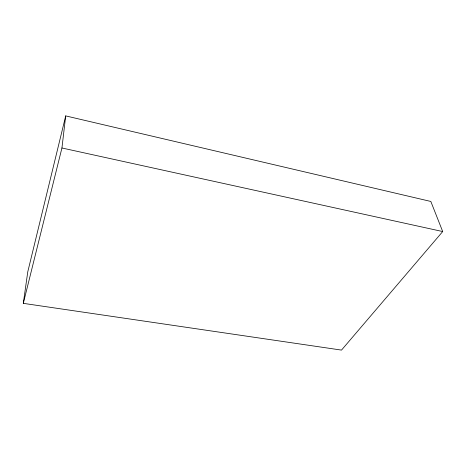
<?xml version="1.0" encoding="UTF-8"?>
<svg xmlns="http://www.w3.org/2000/svg" width="466" height="466" viewBox="0 0 466 466"><rect width="100%" height="100%" fill="white"/><g stroke="black" fill="none" stroke-linecap="round" stroke-linejoin="round"><path stroke-width="0.7" d="M23.3 303.354L61.937 147.99L65.706 115.9L430.829 201.458L442.7 231.55L341.502 350.1L23.3 303.354L27.774 271.818L65.706 115.9M61.937 147.99L442.7 231.55"/></g></svg>
